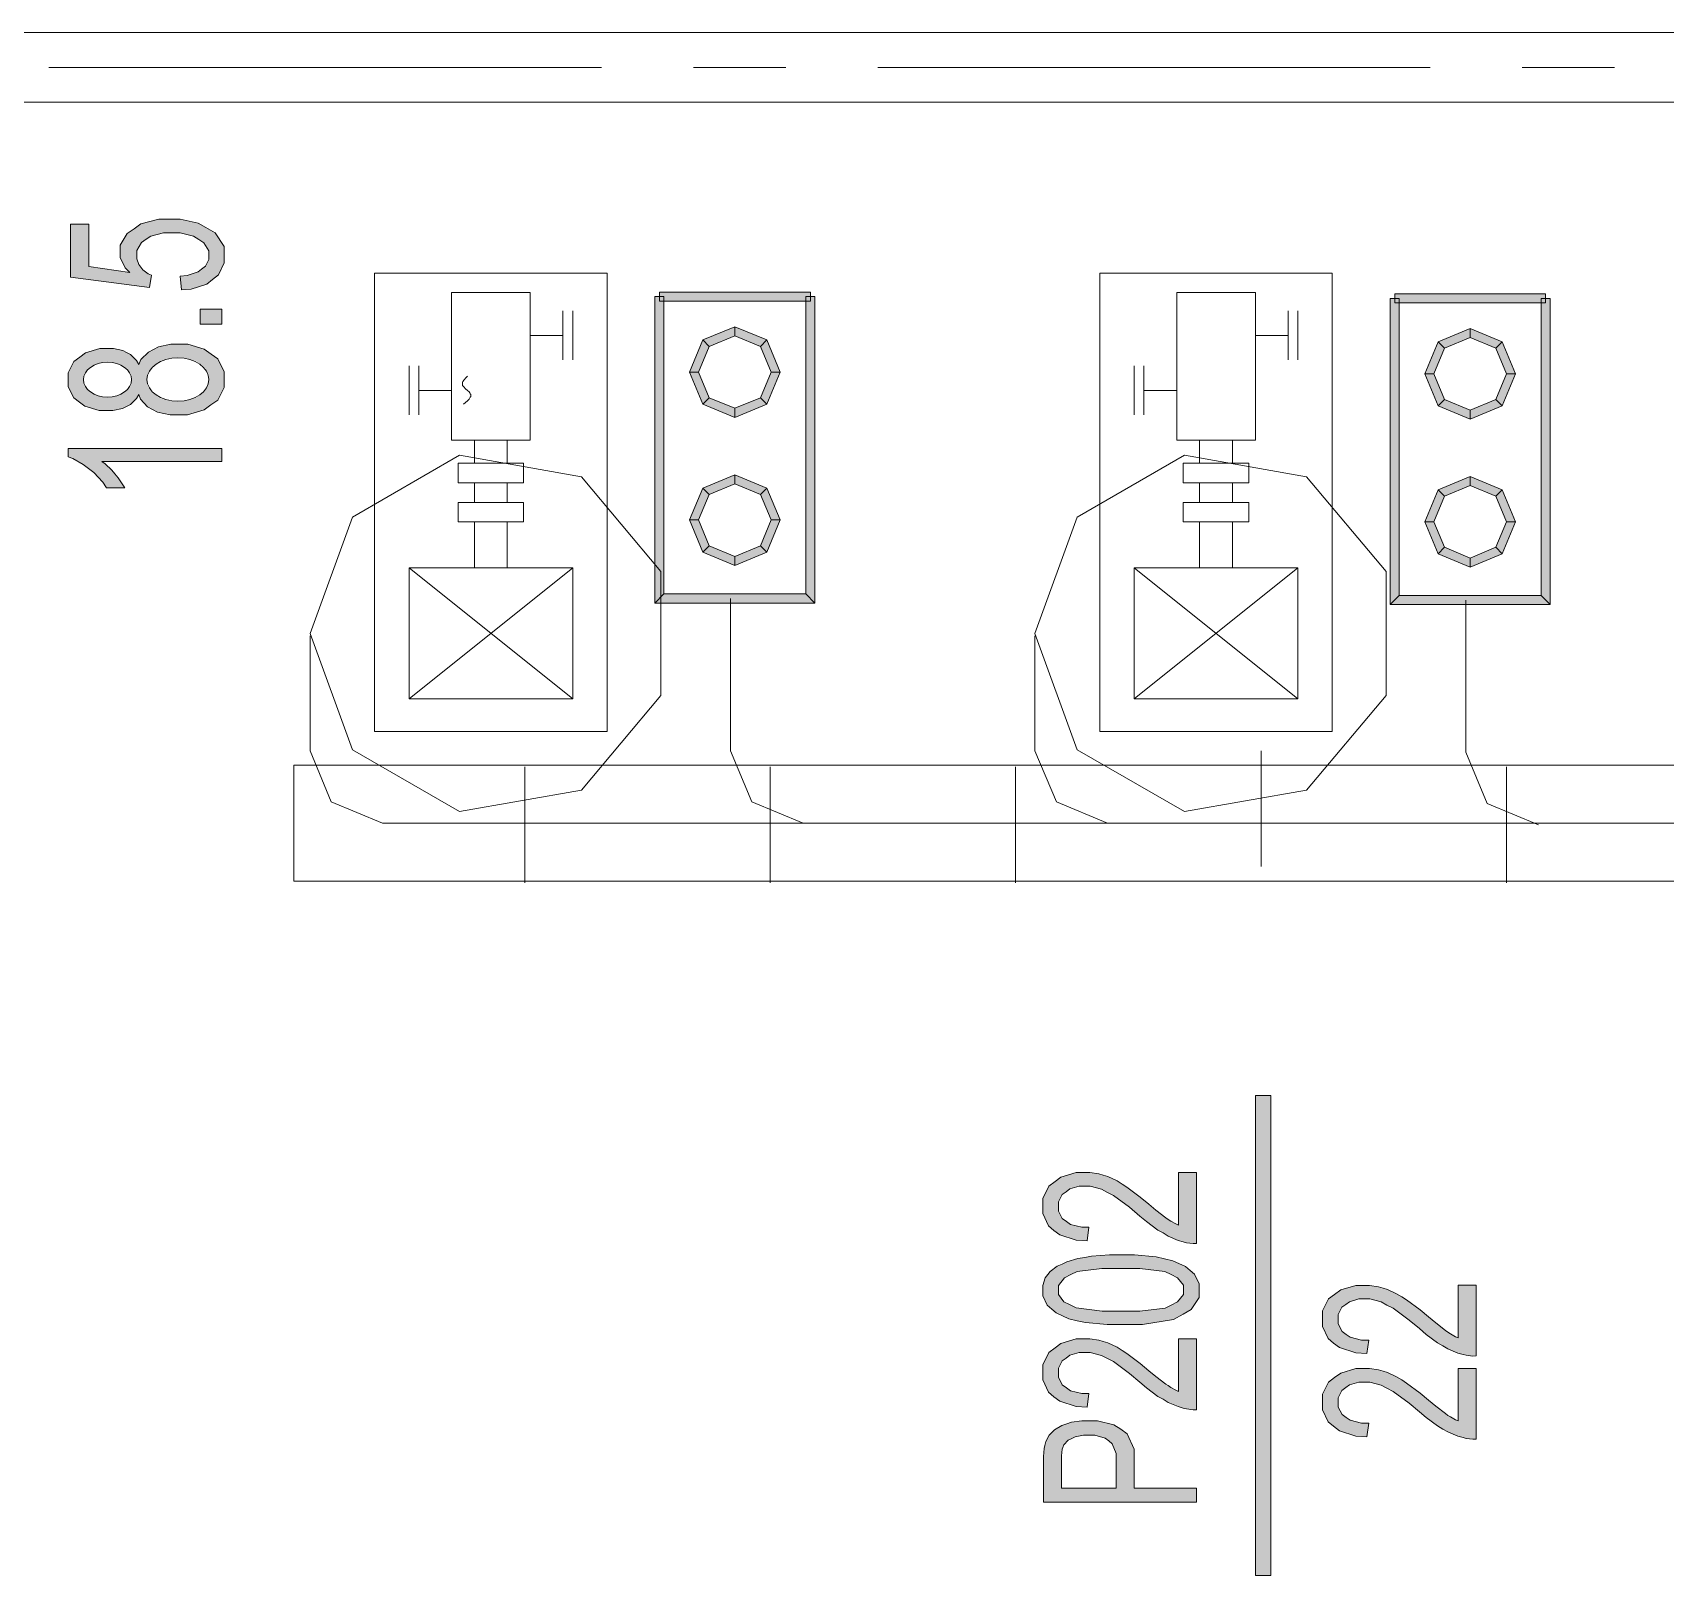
# Model space of a CAD drawing. Header units: millimetres. Extents: x 568 to 57335, y 85 to 28579.
# Drawn here: x 56539.2 to 56595.5, y 28190.2 to 28243.4 of the extents above; entities that cross this region are included whole.
import ezdxf

# ---------------------------------------------------------------- set-up
doc = ezdxf.new("R2010")
doc.units = ezdxf.units.MM

msp = doc.modelspace()

# ---------------------------------------------------------------- hatches: boundary and pattern name
h = msp.add_hatch(color=0)
h.dxf.hatch_style = 2
h.paths.add_polyline_path([(56544.327, 28234.506), (56544.274, 28234.984), (56544.525, 28235.007), (56544.897, 28235.129), (56545.018, 28235.227), (56545.148, 28235.326), (56545.269, 28235.554), (56545.269, 28235.691), (56545.269, 28235.858), (56545.094, 28236.132), (56544.92, 28236.245), (56544.737, 28236.359), (56544.274, 28236.473), (56543.978, 28236.473), (56543.704, 28236.473), (56543.263, 28236.367), (56543.104, 28236.253), (56542.944, 28236.147), (56542.785, 28235.866), (56542.785, 28235.683), (56542.785, 28235.577), (56542.853, 28235.379), (56542.929, 28235.288), (56542.997, 28235.205), (56543.18, 28235.06), (56543.294, 28235.015), (56543.218, 28234.589), (56540.505, 28234.946), (56540.505, 28236.777), (56541.128, 28236.777), (56541.128, 28235.311), (56542.542, 28235.106), (56542.382, 28235.273), (56542.215, 28235.622), (56542.215, 28235.805), (56542.215, 28236.048), (56542.45, 28236.458), (56542.694, 28236.618), (56542.929, 28236.785), (56543.544, 28236.952), (56543.924, 28236.952), (56544.281, 28236.952), (56544.904, 28236.808), (56545.163, 28236.663), (56545.482, 28236.481), (56545.801, 28236.002), (56545.801, 28235.691), (56545.801, 28235.44), (56545.603, 28235.03), (56545.398, 28234.87), (56545.201, 28234.711), (56544.661, 28234.528)])
h = msp.add_hatch(color=0)
h.dxf.hatch_style = 2
h.paths.add_polyline_path([(56566.003, 28234.43), (56566.003, 28234.118), (56560.798, 28234.118), (56560.798, 28234.43)])
h = msp.add_hatch(color=0)
h.dxf.hatch_style = 2
h.paths.add_polyline_path([(56591.348, 28234.376), (56591.348, 28234.065), (56586.144, 28234.065), (56586.144, 28234.376)])
h = msp.add_hatch(color=0)
h.dxf.hatch_style = 2
h.paths.add_polyline_path([(56545.717, 28233.328), (56544.973, 28233.328), (56544.973, 28233.845), (56545.717, 28233.845)])
h = msp.add_hatch(color=0)
h.dxf.hatch_style = 2
h.paths.add_polyline_path([(56560.639, 28234.278), (56560.95, 28234.278), (56560.95, 28224.029), (56560.639, 28223.71)])
h = msp.add_hatch(color=0)
h.dxf.hatch_style = 2
h.paths.add_polyline_path([(56566.155, 28223.71), (56565.843, 28224.029), (56565.843, 28234.278), (56566.155, 28234.278)])
h = msp.add_hatch(color=0)
h.dxf.hatch_style = 2
h.paths.add_polyline_path([(56585.992, 28234.217), (56586.303, 28234.217), (56586.303, 28223.968), (56585.992, 28223.656)])
h = msp.add_hatch(color=0)
h.dxf.hatch_style = 2
h.paths.add_polyline_path([(56591.508, 28223.656), (56591.188, 28223.968), (56591.188, 28234.217), (56591.508, 28234.217)])
h = msp.add_hatch(color=0)
h.dxf.hatch_style = 2
h.paths.add_polyline_path([(56563.397, 28233.237), (56562.295, 28232.781), (56562.515, 28232.561), (56563.397, 28232.925)])
h = msp.add_hatch(color=0)
h.dxf.hatch_style = 2
h.paths.add_polyline_path([(56564.498, 28232.781), (56563.397, 28233.237), (56563.397, 28232.925), (56564.278, 28232.561)])
h = msp.add_hatch(color=0)
h.paths.add_polyline_path([(56542.853, 28230.904), (56542.777, 28230.768), (56542.564, 28230.555), (56542.428, 28230.487), (56542.291, 28230.418), (56541.964, 28230.35), (56541.774, 28230.35), (56541.486, 28230.35), (56540.999, 28230.494), (56540.809, 28230.638), (56540.612, 28230.783), (56540.414, 28231.17), (56540.414, 28231.406), (56540.414, 28231.649), (56540.612, 28232.036), (56540.817, 28232.188), (56541.015, 28232.333), (56541.508, 28232.485), (56541.797, 28232.485), (56541.979, 28232.485), (56542.299, 28232.416), (56542.435, 28232.348), (56542.572, 28232.28), (56542.777, 28232.074), (56542.853, 28231.938), (56542.929, 28232.105), (56543.187, 28232.363), (56543.362, 28232.454), (56543.537, 28232.545), (56543.962, 28232.637), (56544.205, 28232.637), (56544.547, 28232.637), (56545.11, 28232.47), (56545.345, 28232.295), (56545.573, 28232.128), (56545.801, 28231.687), (56545.801, 28231.421), (56545.801, 28231.148), (56545.573, 28230.707), (56545.338, 28230.54), (56545.11, 28230.373), (56544.532, 28230.205), (56544.19, 28230.205), (56543.932, 28230.205), (56543.499, 28230.297), (56543.324, 28230.388), (56543.149, 28230.479), (56542.914, 28230.737)])
h.paths.add_polyline_path([(56544.19, 28230.669), (56544.327, 28230.669), (56544.601, 28230.714), (56544.73, 28230.76), (56544.859, 28230.806), (56545.056, 28230.942), (56545.125, 28231.034), (56545.201, 28231.125), (56545.269, 28231.315), (56545.269, 28231.421), (56545.269, 28231.581), (56545.117, 28231.854), (56544.973, 28231.96), (56544.821, 28232.059), (56544.441, 28232.166), (56544.213, 28232.166), (56543.978, 28232.166), (56543.59, 28232.059), (56543.438, 28231.953), (56543.286, 28231.847), (56543.134, 28231.573), (56543.134, 28231.406), (56543.134, 28231.246), (56543.286, 28230.98), (56543.438, 28230.874), (56543.582, 28230.775), (56543.962, 28230.669)])
h.paths.add_polyline_path([(56541.751, 28230.813), (56541.941, 28230.813), (56542.245, 28230.897), (56542.367, 28230.98), (56542.488, 28231.064), (56542.602, 28231.284), (56542.602, 28231.421), (56542.602, 28231.55), (56542.488, 28231.771), (56542.367, 28231.847), (56542.253, 28231.93), (56541.964, 28232.014), (56541.789, 28232.014), (56541.615, 28232.014), (56541.311, 28231.93), (56541.189, 28231.847), (56541.068, 28231.763), (56540.946, 28231.543), (56540.946, 28231.413), (56540.946, 28231.284), (56541.068, 28231.072), (56541.182, 28230.988), (56541.303, 28230.897), (56541.592, 28230.813)])
h = msp.add_hatch(color=0)
h.dxf.hatch_style = 2
h.paths.add_polyline_path([(56562.295, 28232.781), (56561.839, 28231.672), (56562.151, 28231.672), (56562.515, 28232.561)])
h = msp.add_hatch(color=0)
h.dxf.hatch_style = 2
h.paths.add_polyline_path([(56564.962, 28231.672), (56564.498, 28232.781), (56564.278, 28232.561), (56564.65, 28231.672)])
h = msp.add_hatch(color=0)
h.dxf.hatch_style = 2
h.paths.add_polyline_path([(56587.64, 28232.72), (56587.185, 28231.619), (56587.496, 28231.619), (56587.861, 28232.5)])
h = msp.add_hatch(color=0)
h.dxf.hatch_style = 2
h.paths.add_polyline_path([(56588.75, 28233.176), (56587.64, 28232.72), (56587.861, 28232.5), (56588.75, 28232.865)])
h = msp.add_hatch(color=0)
h.dxf.hatch_style = 2
h.paths.add_polyline_path([(56589.851, 28232.72), (56588.75, 28233.176), (56588.75, 28232.865), (56589.631, 28232.5)])
h = msp.add_hatch(color=0)
h.dxf.hatch_style = 2
h.paths.add_polyline_path([(56590.307, 28231.619), (56589.851, 28232.72), (56589.631, 28232.5), (56589.996, 28231.619)])
h = msp.add_hatch(color=0)
h.dxf.hatch_style = 2
h.paths.add_polyline_path([(56561.839, 28231.672), (56562.295, 28230.57), (56562.515, 28230.79), (56562.151, 28231.672)])
h = msp.add_hatch(color=0)
h.dxf.hatch_style = 2
h.paths.add_polyline_path([(56564.498, 28230.57), (56564.962, 28231.672), (56564.65, 28231.672), (56564.278, 28230.79)])
h = msp.add_hatch(color=0)
h.dxf.hatch_style = 2
h.paths.add_polyline_path([(56587.185, 28231.619), (56587.64, 28230.509), (56587.861, 28230.73), (56587.496, 28231.619)])
h = msp.add_hatch(color=0)
h.dxf.hatch_style = 2
h.paths.add_polyline_path([(56589.851, 28230.509), (56590.307, 28231.619), (56589.996, 28231.619), (56589.631, 28230.73)])
h = msp.add_hatch(color=0)
h.dxf.hatch_style = 2
h.paths.add_polyline_path([(56562.295, 28230.57), (56563.397, 28230.114), (56563.397, 28230.426), (56562.515, 28230.79)])
h = msp.add_hatch(color=0)
h.dxf.hatch_style = 2
h.paths.add_polyline_path([(56563.397, 28230.114), (56564.498, 28230.57), (56564.278, 28230.79), (56563.397, 28230.426)])
h = msp.add_hatch(color=0)
h.dxf.hatch_style = 2
h.paths.add_polyline_path([(56587.64, 28230.509), (56588.75, 28230.053), (56588.75, 28230.365), (56587.861, 28230.73)])
h = msp.add_hatch(color=0)
h.dxf.hatch_style = 2
h.paths.add_polyline_path([(56588.75, 28230.053), (56589.851, 28230.509), (56589.631, 28230.73), (56588.75, 28230.365)])
h = msp.add_hatch(color=0)
h.dxf.hatch_style = 2
h.paths.add_polyline_path([(56545.717, 28229.043), (56545.717, 28228.587), (56541.584, 28228.587), (56541.698, 28228.511), (56541.919, 28228.291), (56542.033, 28228.162), (56542.139, 28228.033), (56542.306, 28227.789), (56542.367, 28227.683), (56541.736, 28227.683), (56541.615, 28227.873), (56541.303, 28228.207), (56541.121, 28228.352), (56540.939, 28228.488), (56540.581, 28228.694), (56540.414, 28228.754), (56540.414, 28229.043)])
h = msp.add_hatch(color=0)
h.dxf.hatch_style = 2
h.paths.add_polyline_path([(56563.397, 28228.131), (56562.295, 28227.675), (56562.515, 28227.455), (56563.397, 28227.82)])
h = msp.add_hatch(color=0)
h.dxf.hatch_style = 2
h.paths.add_polyline_path([(56564.498, 28227.675), (56563.397, 28228.131), (56563.397, 28227.82), (56564.278, 28227.455)])
h = msp.add_hatch(color=0)
h.dxf.hatch_style = 2
h.paths.add_polyline_path([(56562.295, 28227.675), (56561.839, 28226.574), (56562.151, 28226.574), (56562.515, 28227.455)])
h = msp.add_hatch(color=0)
h.dxf.hatch_style = 2
h.paths.add_polyline_path([(56564.962, 28226.574), (56564.498, 28227.675), (56564.278, 28227.455), (56564.65, 28226.574)])
h = msp.add_hatch(color=0)
h.dxf.hatch_style = 2
h.paths.add_polyline_path([(56587.64, 28227.615), (56587.185, 28226.513), (56587.496, 28226.513), (56587.861, 28227.394)])
h = msp.add_hatch(color=0)
h.dxf.hatch_style = 2
h.paths.add_polyline_path([(56588.75, 28228.071), (56587.64, 28227.615), (56587.861, 28227.394), (56588.75, 28227.759)])
h = msp.add_hatch(color=0)
h.dxf.hatch_style = 2
h.paths.add_polyline_path([(56589.851, 28227.615), (56588.75, 28228.071), (56588.75, 28227.759), (56589.631, 28227.394)])
h = msp.add_hatch(color=0)
h.dxf.hatch_style = 2
h.paths.add_polyline_path([(56590.307, 28226.513), (56589.851, 28227.615), (56589.631, 28227.394), (56589.996, 28226.513)])
h = msp.add_hatch(color=0)
h.dxf.hatch_style = 2
h.paths.add_polyline_path([(56561.839, 28226.574), (56562.295, 28225.465), (56562.515, 28225.685), (56562.151, 28226.574)])
h = msp.add_hatch(color=0)
h.dxf.hatch_style = 2
h.paths.add_polyline_path([(56564.498, 28225.465), (56564.962, 28226.574), (56564.65, 28226.574), (56564.278, 28225.685)])
h = msp.add_hatch(color=0)
h.dxf.hatch_style = 2
h.paths.add_polyline_path([(56587.185, 28226.513), (56587.64, 28225.411), (56587.861, 28225.632), (56587.496, 28226.513)])
h = msp.add_hatch(color=0)
h.dxf.hatch_style = 2
h.paths.add_polyline_path([(56589.851, 28225.411), (56590.307, 28226.513), (56589.996, 28226.513), (56589.631, 28225.632)])
h = msp.add_hatch(color=0)
h.dxf.hatch_style = 2
h.paths.add_polyline_path([(56562.295, 28225.465), (56563.397, 28225.009), (56563.397, 28225.32), (56562.515, 28225.685)])
h = msp.add_hatch(color=0)
h.dxf.hatch_style = 2
h.paths.add_polyline_path([(56563.397, 28225.009), (56564.498, 28225.465), (56564.278, 28225.685), (56563.397, 28225.32)])
h = msp.add_hatch(color=0)
h.dxf.hatch_style = 2
h.paths.add_polyline_path([(56587.64, 28225.411), (56588.75, 28224.948), (56588.75, 28225.259), (56587.861, 28225.632)])
h = msp.add_hatch(color=0)
h.dxf.hatch_style = 2
h.paths.add_polyline_path([(56588.75, 28224.948), (56589.851, 28225.411), (56589.631, 28225.632), (56588.75, 28225.259)])
h = msp.add_hatch(color=0)
h.dxf.hatch_style = 2
h.paths.add_polyline_path([(56560.639, 28223.71), (56560.95, 28224.029), (56565.843, 28224.029), (56566.155, 28223.71)])
h = msp.add_hatch(color=0)
h.dxf.hatch_style = 2
h.paths.add_polyline_path([(56585.992, 28223.656), (56586.303, 28223.968), (56591.188, 28223.968), (56591.508, 28223.656)])
h = msp.add_hatch(color=0)
h.dxf.hatch_style = 2
h.paths.add_polyline_path([(56581.874, 28190.182), (56581.35, 28190.182), (56581.35, 28206.729), (56581.874, 28206.729)])
h = msp.add_hatch(color=0)
h.dxf.hatch_style = 2
h.paths.add_polyline_path([(56578.691, 28204.07), (56579.314, 28204.07), (56579.314, 28201.631), (56579.192, 28201.631), (56578.972, 28201.654), (56578.858, 28201.684), (56578.683, 28201.73), (56578.333, 28201.882), (56578.159, 28201.988), (56577.984, 28202.087), (56577.589, 28202.383), (56577.361, 28202.573), (56577.004, 28202.877), (56576.449, 28203.28), (56576.244, 28203.386), (56576.039, 28203.5), (56575.644, 28203.607), (56575.462, 28203.607), (56575.272, 28203.607), (56574.945, 28203.508), (56574.816, 28203.409), (56574.679, 28203.31), (56574.55, 28203.06), (56574.55, 28202.908), (56574.55, 28202.74), (56574.687, 28202.482), (56574.831, 28202.383), (56574.968, 28202.285), (56575.355, 28202.186), (56575.606, 28202.186), (56575.538, 28201.715), (56575.165, 28201.745), (56574.596, 28201.92), (56574.398, 28202.079), (56574.208, 28202.231), (56574.011, 28202.657), (56574.011, 28202.915), (56574.011, 28203.181), (56574.223, 28203.607), (56574.436, 28203.759), (56574.641, 28203.91), (56575.165, 28204.07), (56575.477, 28204.07), (56575.636, 28204.07), (56575.948, 28204.024), (56576.1, 28203.979), (56576.252, 28203.933), (56576.578, 28203.781), (56576.746, 28203.675), (56576.913, 28203.569), (56577.376, 28203.219), (56577.673, 28202.976), (56577.916, 28202.771), (56578.25, 28202.513), (56578.341, 28202.452), (56578.425, 28202.399), (56578.599, 28202.3), (56578.691, 28202.262)])
h = msp.add_hatch(color=0)
h.paths.add_polyline_path([(56576.708, 28198.828), (56576.237, 28198.828), (56575.484, 28198.896), (56575.203, 28198.957), (56574.915, 28199.025), (56574.474, 28199.23), (56574.322, 28199.36), (56574.162, 28199.496), (56574.011, 28199.823), (56574.011, 28200.028), (56574.011, 28200.18), (56574.094, 28200.438), (56574.185, 28200.552), (56574.269, 28200.659), (56574.512, 28200.849), (56574.679, 28200.917), (56574.839, 28200.993), (56575.226, 28201.107), (56575.462, 28201.145), (56575.69, 28201.191), (56576.313, 28201.229), (56576.708, 28201.229), (56577.171, 28201.229), (56577.923, 28201.168), (56578.212, 28201.099), (56578.493, 28201.031), (56578.934, 28200.833), (56579.093, 28200.697), (56579.245, 28200.568), (56579.405, 28200.233), (56579.405, 28200.028), (56579.405, 28199.762), (56579.131, 28199.344), (56578.858, 28199.192), (56578.523, 28199.01), (56577.452, 28198.828)])
h.paths.add_polyline_path([(56576.708, 28199.291), (56577.361, 28199.291), (56578.227, 28199.398), (56578.44, 28199.504), (56578.653, 28199.61), (56578.865, 28199.869), (56578.865, 28200.028), (56578.865, 28200.188), (56578.653, 28200.446), (56578.44, 28200.552), (56578.22, 28200.659), (56577.361, 28200.765), (56576.708, 28200.765), (56576.054, 28200.765), (56575.196, 28200.659), (56574.975, 28200.552), (56574.763, 28200.446), (56574.55, 28200.18), (56574.55, 28200.021), (56574.55, 28199.869), (56574.74, 28199.618), (56574.93, 28199.527), (56575.165, 28199.405), (56576.062, 28199.291)])
h = msp.add_hatch(color=0)
h.dxf.hatch_style = 2
h.paths.add_polyline_path([(56588.332, 28200.188), (56588.955, 28200.188), (56588.955, 28197.749), (56588.833, 28197.741), (56588.605, 28197.772), (56588.499, 28197.802), (56588.324, 28197.848), (56587.975, 28197.992), (56587.8, 28198.098), (56587.625, 28198.197), (56587.23, 28198.493), (56587.002, 28198.691), (56586.645, 28198.987), (56586.091, 28199.398), (56585.878, 28199.504), (56585.673, 28199.61), (56585.285, 28199.717), (56585.103, 28199.717), (56584.913, 28199.717), (56584.586, 28199.618), (56584.457, 28199.519), (56584.32, 28199.428), (56584.191, 28199.177), (56584.191, 28199.018), (56584.191, 28198.858), (56584.328, 28198.592), (56584.472, 28198.493), (56584.609, 28198.395), (56584.997, 28198.296), (56585.247, 28198.296), (56585.179, 28197.832), (56584.807, 28197.855), (56584.237, 28198.038), (56584.039, 28198.19), (56583.849, 28198.349), (56583.652, 28198.767), (56583.652, 28199.033), (56583.652, 28199.299), (56583.864, 28199.717), (56584.07, 28199.869), (56584.282, 28200.028), (56584.807, 28200.18), (56585.118, 28200.18), (56585.278, 28200.18), (56585.589, 28200.134), (56585.741, 28200.089), (56585.893, 28200.043), (56586.212, 28199.891), (56586.387, 28199.785), (56586.554, 28199.686), (56587.017, 28199.337), (56587.314, 28199.094), (56587.557, 28198.889), (56587.891, 28198.623), (56587.975, 28198.569), (56588.066, 28198.509), (56588.241, 28198.41), (56588.332, 28198.372)])
h = msp.add_hatch(color=0)
h.dxf.hatch_style = 2
h.paths.add_polyline_path([(56578.691, 28198.334), (56579.314, 28198.334), (56579.314, 28195.895), (56579.192, 28195.895), (56578.972, 28195.925), (56578.858, 28195.948), (56578.683, 28196.001), (56578.333, 28196.146), (56578.159, 28196.252), (56577.984, 28196.351), (56577.589, 28196.647), (56577.361, 28196.845), (56577.004, 28197.141), (56576.449, 28197.551), (56576.244, 28197.658), (56576.039, 28197.764), (56575.644, 28197.87), (56575.462, 28197.87), (56575.272, 28197.87), (56574.945, 28197.772), (56574.816, 28197.673), (56574.679, 28197.582), (56574.55, 28197.331), (56574.55, 28197.171), (56574.55, 28197.012), (56574.687, 28196.746), (56574.831, 28196.647), (56574.968, 28196.548), (56575.355, 28196.45), (56575.606, 28196.45), (56575.538, 28195.986), (56575.165, 28196.009), (56574.596, 28196.184), (56574.398, 28196.343), (56574.208, 28196.503), (56574.011, 28196.921), (56574.011, 28197.179), (56574.011, 28197.445), (56574.223, 28197.87), (56574.436, 28198.022), (56574.641, 28198.182), (56575.165, 28198.334), (56575.477, 28198.334), (56575.636, 28198.334), (56575.948, 28198.288), (56576.1, 28198.243), (56576.252, 28198.197), (56576.578, 28198.045), (56576.746, 28197.939), (56576.913, 28197.832), (56577.376, 28197.491), (56577.673, 28197.24), (56577.916, 28197.042), (56578.25, 28196.776), (56578.341, 28196.723), (56578.425, 28196.662), (56578.599, 28196.564), (56578.691, 28196.526)])
h = msp.add_hatch(color=0)
h.dxf.hatch_style = 2
h.paths.add_polyline_path([(56588.332, 28197.316), (56588.955, 28197.316), (56588.955, 28194.877), (56588.833, 28194.877), (56588.605, 28194.9), (56588.499, 28194.93), (56588.324, 28194.976), (56587.975, 28195.128), (56587.8, 28195.226), (56587.625, 28195.333), (56587.23, 28195.629), (56587.002, 28195.819), (56586.645, 28196.123), (56586.091, 28196.526), (56585.878, 28196.632), (56585.673, 28196.738), (56585.285, 28196.845), (56585.103, 28196.845), (56584.913, 28196.845), (56584.586, 28196.754), (56584.457, 28196.655), (56584.32, 28196.556), (56584.191, 28196.305), (56584.191, 28196.153), (56584.191, 28195.986), (56584.328, 28195.728), (56584.472, 28195.629), (56584.609, 28195.53), (56584.997, 28195.432), (56585.247, 28195.432), (56585.179, 28194.961), (56584.807, 28194.983), (56584.237, 28195.166), (56584.039, 28195.325), (56583.849, 28195.477), (56583.652, 28195.895), (56583.652, 28196.161), (56583.652, 28196.427), (56583.864, 28196.845), (56584.07, 28197.004), (56584.282, 28197.156), (56584.807, 28197.316), (56585.118, 28197.316), (56585.278, 28197.316), (56585.589, 28197.27), (56585.741, 28197.225), (56585.893, 28197.179), (56586.212, 28197.027), (56586.387, 28196.921), (56586.554, 28196.814), (56587.017, 28196.465), (56587.314, 28196.222), (56587.557, 28196.017), (56587.891, 28195.758), (56587.975, 28195.698), (56588.066, 28195.644), (56588.241, 28195.546), (56588.332, 28195.508)])
h = msp.add_hatch(color=0)
h.paths.add_polyline_path([(56579.314, 28192.704), (56574.033, 28192.704), (56574.033, 28194.094), (56574.033, 28194.277), (56574.056, 28194.558), (56574.086, 28194.657), (56574.117, 28194.793), (56574.238, 28195.021), (56574.33, 28195.113), (56574.421, 28195.204), (56574.671, 28195.348), (56574.839, 28195.409), (56575.006, 28195.462), (56575.363, 28195.515), (56575.56, 28195.515), (56575.895, 28195.515), (56576.465, 28195.371), (56576.7, 28195.219), (56576.928, 28195.067), (56577.163, 28194.528), (56577.163, 28194.132), (56577.163, 28193.19), (56579.314, 28193.19)])
h.paths.add_polyline_path([(56576.54, 28193.19), (56576.54, 28194.148), (56576.54, 28194.383), (56576.411, 28194.717), (56576.29, 28194.816), (56576.161, 28194.915), (56575.811, 28195.014), (56575.583, 28195.014), (56575.416, 28195.014), (56575.127, 28194.953), (56575.013, 28194.9), (56574.892, 28194.839), (56574.74, 28194.687), (56574.702, 28194.588), (56574.679, 28194.528), (56574.656, 28194.3), (56574.656, 28194.132), (56574.656, 28193.19)])

# ---------------------------------------------------------------- linework, layer by layer
at = {"color": 0, "lineweight": 0}
for points in [[(56807.436, 28243.38), (56262.551, 28243.38)], [(56558.8, 28242.179), (56539.753, 28242.179)], [(56565.152, 28242.179), (56561.976, 28242.179)], [(56587.367, 28242.179), (56568.328, 28242.179)], [(56593.718, 28242.179), (56590.543, 28242.179)], [(56807.436, 28240.979), (56262.551, 28240.979)], [(56550.982, 28219.28), (56550.982, 28235.083)], [(56558.998, 28235.083), (56550.982, 28235.083)], [(56558.998, 28219.28), (56558.998, 28235.083)], [(56575.978, 28219.28), (56575.978, 28235.083)], [(56583.994, 28235.083), (56575.978, 28235.083)], [(56583.994, 28219.28), (56583.994, 28235.083)], [(56553.634, 28234.414), (56556.346, 28234.414)], [(56553.634, 28229.332), (56553.634, 28234.414)], [(56556.346, 28229.332), (56556.346, 28234.414)], [(56578.63, 28234.414), (56581.342, 28234.414)], [(56578.63, 28229.332), (56578.63, 28234.414)], [(56581.342, 28229.332), (56581.342, 28234.414)], [(56557.471, 28233.791), (56557.471, 28232.097)], [(56557.813, 28233.791), (56557.813, 28232.097)], [(56582.467, 28233.791), (56582.467, 28232.097)], [(56582.808, 28233.791), (56582.808, 28232.097)], [(56557.471, 28232.941), (56556.346, 28232.941)], [(56582.467, 28232.941), (56581.342, 28232.941)], [(56552.168, 28231.892), (56552.168, 28230.198)], [(56552.51, 28231.892), (56552.51, 28230.198)], [(56554.189, 28231.535), (56554.128, 28231.474), (56554.067, 28231.406), (56554.021, 28231.345), (56554.014, 28231.315), (56554.006, 28231.277), (56554.006, 28231.246), (56554.014, 28231.216), (56554.037, 28231.193), (56554.059, 28231.163), (56554.12, 28231.102), (56554.181, 28231.041), (56554.242, 28230.988), (56554.265, 28230.958), (56554.28, 28230.927), (56554.295, 28230.897), (56554.295, 28230.866), (56554.295, 28230.836), (56554.28, 28230.806), (56554.242, 28230.745), (56554.189, 28230.684), (56554.12, 28230.623), (56554.044, 28230.563)], [(56577.163, 28231.892), (56577.163, 28230.198)], [(56577.498, 28231.892), (56577.498, 28230.198)], [(56552.51, 28231.041), (56553.634, 28231.041)], [(56577.498, 28231.041), (56578.63, 28231.041)], [(56553.634, 28229.332), (56556.346, 28229.332)], [(56554.424, 28228.534), (56554.424, 28229.332)], [(56555.556, 28228.534), (56555.556, 28229.332)], [(56578.63, 28229.332), (56581.342, 28229.332)], [(56579.42, 28228.534), (56579.42, 28229.332)], [(56580.552, 28228.534), (56580.552, 28229.332)], [(56553.862, 28227.858), (56553.862, 28228.534)], [(56553.862, 28228.534), (56556.118, 28228.534)], [(56556.118, 28227.858), (56556.118, 28228.534)], [(56578.858, 28227.858), (56578.858, 28228.534)], [(56578.858, 28228.534), (56581.114, 28228.534)], [(56581.114, 28227.858), (56581.114, 28228.534)], [(56553.862, 28227.858), (56556.118, 28227.858)], [(56554.424, 28227.182), (56554.424, 28227.858)], [(56555.556, 28227.182), (56555.556, 28227.858)], [(56578.858, 28227.858), (56581.114, 28227.858)], [(56579.42, 28227.182), (56579.42, 28227.858)], [(56580.552, 28227.182), (56580.552, 28227.858)], [(56553.862, 28227.182), (56553.862, 28226.505)], [(56553.862, 28227.182), (56556.118, 28227.182)], [(56556.118, 28227.182), (56556.118, 28226.505)], [(56578.858, 28227.182), (56578.858, 28226.505)], [(56578.858, 28227.182), (56581.114, 28227.182)], [(56581.114, 28227.182), (56581.114, 28226.505)], [(56553.862, 28226.505), (56556.118, 28226.505)], [(56554.424, 28224.925), (56554.424, 28226.505)], [(56555.556, 28224.925), (56555.556, 28226.505)], [(56578.858, 28226.505), (56581.114, 28226.505)], [(56579.42, 28224.925), (56579.42, 28226.505)], [(56580.552, 28224.925), (56580.552, 28226.505)], [(56552.168, 28220.405), (56552.168, 28224.925)], [(56552.168, 28224.925), (56557.813, 28224.925)], [(56552.168, 28224.925), (56557.813, 28220.405)], [(56557.813, 28224.925), (56552.168, 28220.405)], [(56557.813, 28220.405), (56557.813, 28224.925)], [(56577.163, 28220.405), (56577.163, 28224.925)], [(56577.163, 28224.925), (56582.808, 28224.925)], [(56577.163, 28224.925), (56582.808, 28220.405)], [(56582.808, 28224.925), (56577.163, 28220.405)], [(56582.808, 28220.405), (56582.808, 28224.925)], [(56563.252, 28223.869), (56563.252, 28218.619)], [(56588.598, 28223.808), (56588.598, 28218.566)], [(56548.756, 28222.578), (56548.756, 28218.619)], [(56573.745, 28222.578), (56573.745, 28218.619)], [(56552.168, 28220.405), (56557.813, 28220.405)], [(56577.163, 28220.405), (56582.808, 28220.405)], [(56558.998, 28219.28), (56550.982, 28219.28)], [(56583.994, 28219.28), (56575.978, 28219.28)], [(56548.756, 28218.619), (56549.486, 28216.857), (56551.256, 28216.12)], [(56563.252, 28218.619), (56563.982, 28216.857), (56565.752, 28216.12)], [(56573.745, 28218.619), (56574.482, 28216.857), (56576.244, 28216.12)], [(56581.54, 28214.623), (56581.54, 28218.619)], [(56588.598, 28218.566), (56589.327, 28216.796), (56591.097, 28216.066)], [(56638.521, 28218.125), (56548.202, 28218.125)], [(56548.202, 28218.125), (56548.202, 28214.122)], [(56556.164, 28214.061), (56556.164, 28218.065)], [(56564.62, 28214.061), (56564.62, 28218.065)], [(56573.076, 28214.061), (56573.076, 28218.065)], [(56589.996, 28214.061), (56589.996, 28218.065)], [(56603.861, 28216.12), (56551.256, 28216.12)], [(56634.525, 28214.122), (56548.202, 28214.122)]]:
    msp.add_lwpolyline(points, dxfattribs=at)
for points in [[(56544.327, 28234.506), (56544.274, 28234.984), (56544.525, 28235.007), (56544.897, 28235.129), (56545.018, 28235.227), (56545.148, 28235.326), (56545.269, 28235.554), (56545.269, 28235.691), (56545.269, 28235.858), (56545.094, 28236.132), (56544.92, 28236.245), (56544.737, 28236.359), (56544.274, 28236.473), (56543.978, 28236.473), (56543.704, 28236.473), (56543.263, 28236.367), (56543.104, 28236.253), (56542.944, 28236.147), (56542.785, 28235.866), (56542.785, 28235.683), (56542.785, 28235.577), (56542.853, 28235.379), (56542.929, 28235.288), (56542.997, 28235.205), (56543.18, 28235.06), (56543.294, 28235.015), (56543.218, 28234.589), (56540.505, 28234.946), (56540.505, 28236.777), (56541.128, 28236.777), (56541.128, 28235.311), (56542.542, 28235.106), (56542.382, 28235.273), (56542.215, 28235.622), (56542.215, 28235.805), (56542.215, 28236.048), (56542.45, 28236.458), (56542.694, 28236.618), (56542.929, 28236.785), (56543.544, 28236.952), (56543.924, 28236.952), (56544.281, 28236.952), (56544.904, 28236.808), (56545.163, 28236.663), (56545.482, 28236.481), (56545.801, 28236.002), (56545.801, 28235.691), (56545.801, 28235.44), (56545.603, 28235.03), (56545.398, 28234.87), (56545.201, 28234.711), (56544.661, 28234.528)], [(56566.003, 28234.43), (56566.003, 28234.118), (56560.798, 28234.118), (56560.798, 28234.43)], [(56591.348, 28234.376), (56591.348, 28234.065), (56586.144, 28234.065), (56586.144, 28234.376)], [(56545.717, 28233.328), (56544.973, 28233.328), (56544.973, 28233.845), (56545.717, 28233.845)], [(56560.639, 28234.278), (56560.95, 28234.278), (56560.95, 28224.029), (56560.639, 28223.71)], [(56566.155, 28223.71), (56565.843, 28224.029), (56565.843, 28234.278), (56566.155, 28234.278)], [(56585.992, 28234.217), (56586.303, 28234.217), (56586.303, 28223.968), (56585.992, 28223.656)], [(56591.508, 28223.656), (56591.188, 28223.968), (56591.188, 28234.217), (56591.508, 28234.217)], [(56563.397, 28233.237), (56562.295, 28232.781), (56562.515, 28232.561), (56563.397, 28232.925)], [(56564.498, 28232.781), (56563.397, 28233.237), (56563.397, 28232.925), (56564.278, 28232.561)], [(56542.853, 28230.904), (56542.777, 28230.768), (56542.564, 28230.555), (56542.428, 28230.487), (56542.291, 28230.418), (56541.964, 28230.35), (56541.774, 28230.35), (56541.486, 28230.35), (56540.999, 28230.494), (56540.809, 28230.638), (56540.612, 28230.783), (56540.414, 28231.17), (56540.414, 28231.406), (56540.414, 28231.649), (56540.612, 28232.036), (56540.817, 28232.188), (56541.015, 28232.333), (56541.508, 28232.485), (56541.797, 28232.485), (56541.979, 28232.485), (56542.299, 28232.416), (56542.435, 28232.348), (56542.572, 28232.28), (56542.777, 28232.074), (56542.853, 28231.938), (56542.929, 28232.105), (56543.187, 28232.363), (56543.362, 28232.454), (56543.537, 28232.545), (56543.962, 28232.637), (56544.205, 28232.637), (56544.547, 28232.637), (56545.11, 28232.47), (56545.345, 28232.295), (56545.573, 28232.128), (56545.801, 28231.687), (56545.801, 28231.421), (56545.801, 28231.148), (56545.573, 28230.707), (56545.338, 28230.54), (56545.11, 28230.373), (56544.532, 28230.205), (56544.19, 28230.205), (56543.932, 28230.205), (56543.499, 28230.297), (56543.324, 28230.388), (56543.149, 28230.479), (56542.914, 28230.737)], [(56562.295, 28232.781), (56561.839, 28231.672), (56562.151, 28231.672), (56562.515, 28232.561)], [(56564.962, 28231.672), (56564.498, 28232.781), (56564.278, 28232.561), (56564.65, 28231.672)], [(56587.64, 28232.72), (56587.185, 28231.619), (56587.496, 28231.619), (56587.861, 28232.5)], [(56588.75, 28233.176), (56587.64, 28232.72), (56587.861, 28232.5), (56588.75, 28232.865)], [(56589.851, 28232.72), (56588.75, 28233.176), (56588.75, 28232.865), (56589.631, 28232.5)], [(56590.307, 28231.619), (56589.851, 28232.72), (56589.631, 28232.5), (56589.996, 28231.619)], [(56561.839, 28231.672), (56562.295, 28230.57), (56562.515, 28230.79), (56562.151, 28231.672)], [(56564.498, 28230.57), (56564.962, 28231.672), (56564.65, 28231.672), (56564.278, 28230.79)], [(56587.185, 28231.619), (56587.64, 28230.509), (56587.861, 28230.73), (56587.496, 28231.619)], [(56589.851, 28230.509), (56590.307, 28231.619), (56589.996, 28231.619), (56589.631, 28230.73)], [(56562.295, 28230.57), (56563.397, 28230.114), (56563.397, 28230.426), (56562.515, 28230.79)], [(56563.397, 28230.114), (56564.498, 28230.57), (56564.278, 28230.79), (56563.397, 28230.426)], [(56587.64, 28230.509), (56588.75, 28230.053), (56588.75, 28230.365), (56587.861, 28230.73)], [(56588.75, 28230.053), (56589.851, 28230.509), (56589.631, 28230.73), (56588.75, 28230.365)], [(56545.717, 28229.043), (56545.717, 28228.587), (56541.584, 28228.587), (56541.698, 28228.511), (56541.919, 28228.291), (56542.033, 28228.162), (56542.139, 28228.033), (56542.306, 28227.789), (56542.367, 28227.683), (56541.736, 28227.683), (56541.615, 28227.873), (56541.303, 28228.207), (56541.121, 28228.352), (56540.939, 28228.488), (56540.581, 28228.694), (56540.414, 28228.754), (56540.414, 28229.043)], [(56548.756, 28222.661), (56550.215, 28226.673), (56553.908, 28228.808), (56558.109, 28228.063), (56560.852, 28224.796), (56560.852, 28220.526), (56558.109, 28217.259), (56553.908, 28216.522), (56550.215, 28218.65)], [(56573.745, 28222.661), (56575.203, 28226.673), (56578.903, 28228.808), (56583.105, 28228.063), (56585.847, 28224.796), (56585.847, 28220.526), (56583.105, 28217.259), (56578.903, 28216.522), (56575.203, 28218.65)], [(56563.397, 28228.131), (56562.295, 28227.675), (56562.515, 28227.455), (56563.397, 28227.82)], [(56564.498, 28227.675), (56563.397, 28228.131), (56563.397, 28227.82), (56564.278, 28227.455)], [(56562.295, 28227.675), (56561.839, 28226.574), (56562.151, 28226.574), (56562.515, 28227.455)], [(56564.962, 28226.574), (56564.498, 28227.675), (56564.278, 28227.455), (56564.65, 28226.574)], [(56587.64, 28227.615), (56587.185, 28226.513), (56587.496, 28226.513), (56587.861, 28227.394)], [(56588.75, 28228.071), (56587.64, 28227.615), (56587.861, 28227.394), (56588.75, 28227.759)], [(56589.851, 28227.615), (56588.75, 28228.071), (56588.75, 28227.759), (56589.631, 28227.394)], [(56590.307, 28226.513), (56589.851, 28227.615), (56589.631, 28227.394), (56589.996, 28226.513)], [(56561.839, 28226.574), (56562.295, 28225.465), (56562.515, 28225.685), (56562.151, 28226.574)], [(56564.498, 28225.465), (56564.962, 28226.574), (56564.65, 28226.574), (56564.278, 28225.685)], [(56587.185, 28226.513), (56587.64, 28225.411), (56587.861, 28225.632), (56587.496, 28226.513)], [(56589.851, 28225.411), (56590.307, 28226.513), (56589.996, 28226.513), (56589.631, 28225.632)], [(56562.295, 28225.465), (56563.397, 28225.009), (56563.397, 28225.32), (56562.515, 28225.685)], [(56563.397, 28225.009), (56564.498, 28225.465), (56564.278, 28225.685), (56563.397, 28225.32)], [(56587.64, 28225.411), (56588.75, 28224.948), (56588.75, 28225.259), (56587.861, 28225.632)], [(56588.75, 28224.948), (56589.851, 28225.411), (56589.631, 28225.632), (56588.75, 28225.259)], [(56560.639, 28223.71), (56560.95, 28224.029), (56565.843, 28224.029), (56566.155, 28223.71)], [(56585.992, 28223.656), (56586.303, 28223.968), (56591.188, 28223.968), (56591.508, 28223.656)], [(56581.874, 28190.182), (56581.35, 28190.182), (56581.35, 28206.729), (56581.874, 28206.729)], [(56578.691, 28204.07), (56579.314, 28204.07), (56579.314, 28201.631), (56579.192, 28201.631), (56578.972, 28201.654), (56578.858, 28201.684), (56578.683, 28201.73), (56578.333, 28201.882), (56578.159, 28201.988), (56577.984, 28202.087), (56577.589, 28202.383), (56577.361, 28202.573), (56577.004, 28202.877), (56576.449, 28203.28), (56576.244, 28203.386), (56576.039, 28203.5), (56575.644, 28203.607), (56575.462, 28203.607), (56575.272, 28203.607), (56574.945, 28203.508), (56574.816, 28203.409), (56574.679, 28203.31), (56574.55, 28203.06), (56574.55, 28202.908), (56574.55, 28202.74), (56574.687, 28202.482), (56574.831, 28202.383), (56574.968, 28202.285), (56575.355, 28202.186), (56575.606, 28202.186), (56575.538, 28201.715), (56575.165, 28201.745), (56574.596, 28201.92), (56574.398, 28202.079), (56574.208, 28202.231), (56574.011, 28202.657), (56574.011, 28202.915), (56574.011, 28203.181), (56574.223, 28203.607), (56574.436, 28203.759), (56574.641, 28203.91), (56575.165, 28204.07), (56575.477, 28204.07), (56575.636, 28204.07), (56575.948, 28204.024), (56576.1, 28203.979), (56576.252, 28203.933), (56576.578, 28203.781), (56576.746, 28203.675), (56576.913, 28203.569), (56577.376, 28203.219), (56577.673, 28202.976), (56577.916, 28202.771), (56578.25, 28202.513), (56578.341, 28202.452), (56578.425, 28202.399), (56578.599, 28202.3), (56578.691, 28202.262)], [(56576.708, 28198.828), (56576.237, 28198.828), (56575.484, 28198.896), (56575.203, 28198.957), (56574.915, 28199.025), (56574.474, 28199.23), (56574.322, 28199.36), (56574.162, 28199.496), (56574.011, 28199.823), (56574.011, 28200.028), (56574.011, 28200.18), (56574.094, 28200.438), (56574.185, 28200.552), (56574.269, 28200.659), (56574.512, 28200.849), (56574.679, 28200.917), (56574.839, 28200.993), (56575.226, 28201.107), (56575.462, 28201.145), (56575.69, 28201.191), (56576.313, 28201.229), (56576.708, 28201.229), (56577.171, 28201.229), (56577.923, 28201.168), (56578.212, 28201.099), (56578.493, 28201.031), (56578.934, 28200.833), (56579.093, 28200.697), (56579.245, 28200.568), (56579.405, 28200.233), (56579.405, 28200.028), (56579.405, 28199.762), (56579.131, 28199.344), (56578.858, 28199.192), (56578.523, 28199.01), (56577.452, 28198.828)], [(56576.708, 28199.291), (56577.361, 28199.291), (56578.227, 28199.398), (56578.44, 28199.504), (56578.653, 28199.61), (56578.865, 28199.869), (56578.865, 28200.028), (56578.865, 28200.188), (56578.653, 28200.446), (56578.44, 28200.552), (56578.22, 28200.659), (56577.361, 28200.765), (56576.708, 28200.765), (56576.054, 28200.765), (56575.196, 28200.659), (56574.975, 28200.552), (56574.763, 28200.446), (56574.55, 28200.18), (56574.55, 28200.021), (56574.55, 28199.869), (56574.74, 28199.618), (56574.93, 28199.527), (56575.165, 28199.405), (56576.062, 28199.291)], [(56588.332, 28200.188), (56588.955, 28200.188), (56588.955, 28197.749), (56588.833, 28197.741), (56588.605, 28197.772), (56588.499, 28197.802), (56588.324, 28197.848), (56587.975, 28197.992), (56587.8, 28198.098), (56587.625, 28198.197), (56587.23, 28198.493), (56587.002, 28198.691), (56586.645, 28198.987), (56586.091, 28199.398), (56585.878, 28199.504), (56585.673, 28199.61), (56585.285, 28199.717), (56585.103, 28199.717), (56584.913, 28199.717), (56584.586, 28199.618), (56584.457, 28199.519), (56584.32, 28199.428), (56584.191, 28199.177), (56584.191, 28199.018), (56584.191, 28198.858), (56584.328, 28198.592), (56584.472, 28198.493), (56584.609, 28198.395), (56584.997, 28198.296), (56585.247, 28198.296), (56585.179, 28197.832), (56584.807, 28197.855), (56584.237, 28198.038), (56584.039, 28198.19), (56583.849, 28198.349), (56583.652, 28198.767), (56583.652, 28199.033), (56583.652, 28199.299), (56583.864, 28199.717), (56584.07, 28199.869), (56584.282, 28200.028), (56584.807, 28200.18), (56585.118, 28200.18), (56585.278, 28200.18), (56585.589, 28200.134), (56585.741, 28200.089), (56585.893, 28200.043), (56586.212, 28199.891), (56586.387, 28199.785), (56586.554, 28199.686), (56587.017, 28199.337), (56587.314, 28199.094), (56587.557, 28198.889), (56587.891, 28198.623), (56587.975, 28198.569), (56588.066, 28198.509), (56588.241, 28198.41), (56588.332, 28198.372)], [(56578.691, 28198.334), (56579.314, 28198.334), (56579.314, 28195.895), (56579.192, 28195.895), (56578.972, 28195.925), (56578.858, 28195.948), (56578.683, 28196.001), (56578.333, 28196.146), (56578.159, 28196.252), (56577.984, 28196.351), (56577.589, 28196.647), (56577.361, 28196.845), (56577.004, 28197.141), (56576.449, 28197.551), (56576.244, 28197.658), (56576.039, 28197.764), (56575.644, 28197.87), (56575.462, 28197.87), (56575.272, 28197.87), (56574.945, 28197.772), (56574.816, 28197.673), (56574.679, 28197.582), (56574.55, 28197.331), (56574.55, 28197.171), (56574.55, 28197.012), (56574.687, 28196.746), (56574.831, 28196.647), (56574.968, 28196.548), (56575.355, 28196.45), (56575.606, 28196.45), (56575.538, 28195.986), (56575.165, 28196.009), (56574.596, 28196.184), (56574.398, 28196.343), (56574.208, 28196.503), (56574.011, 28196.921), (56574.011, 28197.179), (56574.011, 28197.445), (56574.223, 28197.87), (56574.436, 28198.022), (56574.641, 28198.182), (56575.165, 28198.334), (56575.477, 28198.334), (56575.636, 28198.334), (56575.948, 28198.288), (56576.1, 28198.243), (56576.252, 28198.197), (56576.578, 28198.045), (56576.746, 28197.939), (56576.913, 28197.832), (56577.376, 28197.491), (56577.673, 28197.24), (56577.916, 28197.042), (56578.25, 28196.776), (56578.341, 28196.723), (56578.425, 28196.662), (56578.599, 28196.564), (56578.691, 28196.526)], [(56588.332, 28197.316), (56588.955, 28197.316), (56588.955, 28194.877), (56588.833, 28194.877), (56588.605, 28194.9), (56588.499, 28194.93), (56588.324, 28194.976), (56587.975, 28195.128), (56587.8, 28195.226), (56587.625, 28195.333), (56587.23, 28195.629), (56587.002, 28195.819), (56586.645, 28196.123), (56586.091, 28196.526), (56585.878, 28196.632), (56585.673, 28196.738), (56585.285, 28196.845), (56585.103, 28196.845), (56584.913, 28196.845), (56584.586, 28196.754), (56584.457, 28196.655), (56584.32, 28196.556), (56584.191, 28196.305), (56584.191, 28196.153), (56584.191, 28195.986), (56584.328, 28195.728), (56584.472, 28195.629), (56584.609, 28195.53), (56584.997, 28195.432), (56585.247, 28195.432), (56585.179, 28194.961), (56584.807, 28194.983), (56584.237, 28195.166), (56584.039, 28195.325), (56583.849, 28195.477), (56583.652, 28195.895), (56583.652, 28196.161), (56583.652, 28196.427), (56583.864, 28196.845), (56584.07, 28197.004), (56584.282, 28197.156), (56584.807, 28197.316), (56585.118, 28197.316), (56585.278, 28197.316), (56585.589, 28197.27), (56585.741, 28197.225), (56585.893, 28197.179), (56586.212, 28197.027), (56586.387, 28196.921), (56586.554, 28196.814), (56587.017, 28196.465), (56587.314, 28196.222), (56587.557, 28196.017), (56587.891, 28195.758), (56587.975, 28195.698), (56588.066, 28195.644), (56588.241, 28195.546), (56588.332, 28195.508)], [(56579.314, 28192.704), (56574.033, 28192.704), (56574.033, 28194.094), (56574.033, 28194.277), (56574.056, 28194.558), (56574.086, 28194.657), (56574.117, 28194.793), (56574.238, 28195.021), (56574.33, 28195.113), (56574.421, 28195.204), (56574.671, 28195.348), (56574.839, 28195.409), (56575.006, 28195.462), (56575.363, 28195.515), (56575.56, 28195.515), (56575.895, 28195.515), (56576.465, 28195.371), (56576.7, 28195.219), (56576.928, 28195.067), (56577.163, 28194.528), (56577.163, 28194.132), (56577.163, 28193.19), (56579.314, 28193.19)], [(56576.54, 28193.19), (56576.54, 28194.148), (56576.54, 28194.383), (56576.411, 28194.717), (56576.29, 28194.816), (56576.161, 28194.915), (56575.811, 28195.014), (56575.583, 28195.014), (56575.416, 28195.014), (56575.127, 28194.953), (56575.013, 28194.9), (56574.892, 28194.839), (56574.74, 28194.687), (56574.702, 28194.588), (56574.679, 28194.528), (56574.656, 28194.3), (56574.656, 28194.132), (56574.656, 28193.19)]]:
    msp.add_lwpolyline(points, close=True, dxfattribs=at)
for centre, major_axis, ratio in [((56544.202, 28231.417), (1.067, 0), 0.701068), ((56541.774, 28231.413), (0.828, 0), 0.724771)]:
    msp.add_ellipse(centre, major_axis=major_axis, ratio=ratio, start_param=0, end_param=6.283185, dxfattribs=at)

doc.saveas('drawing.dxf')
